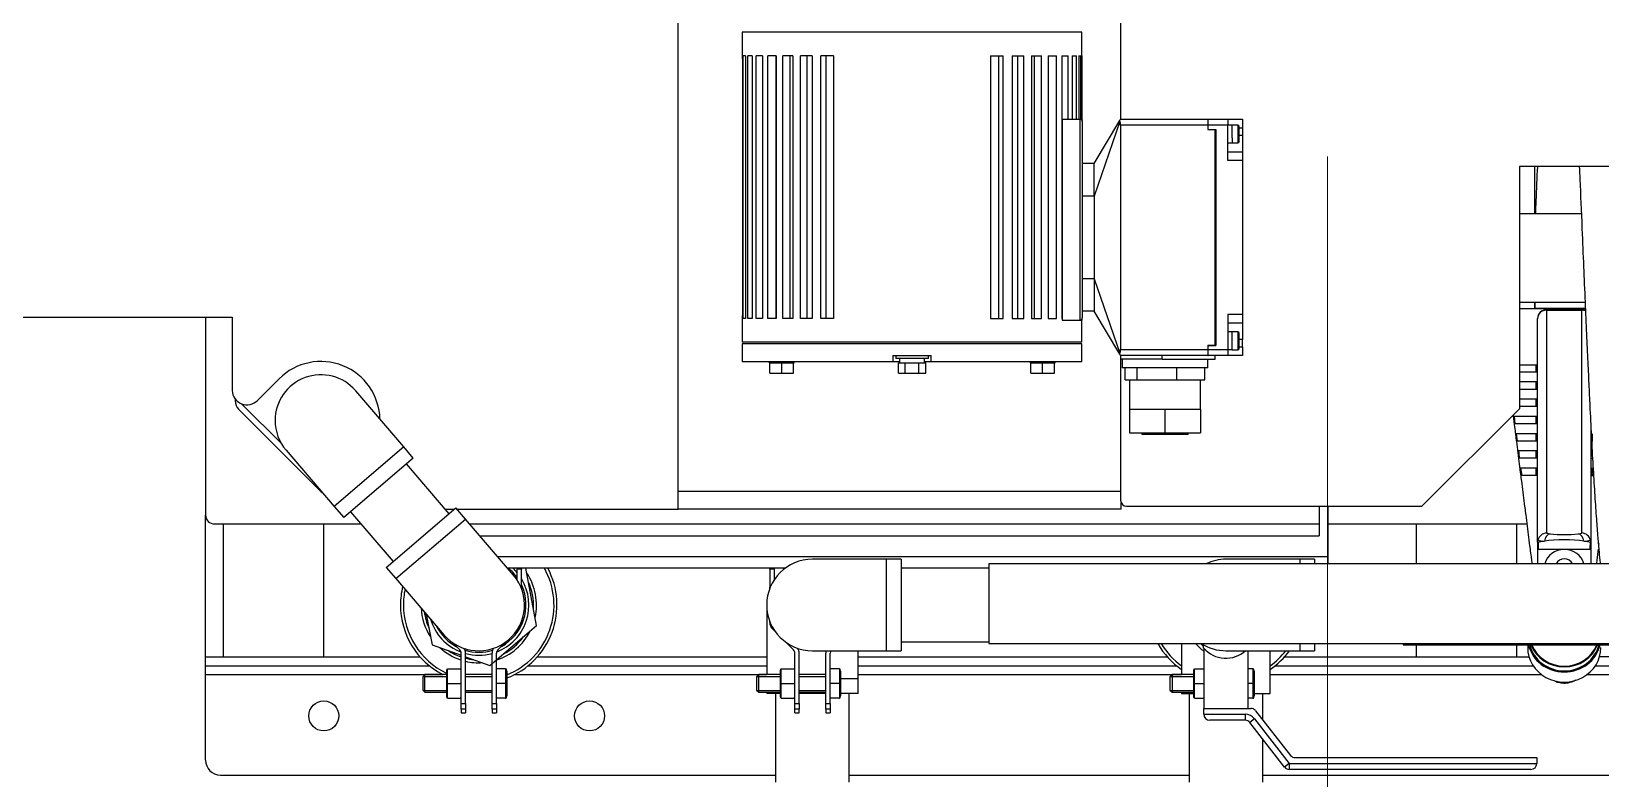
# Model space of a CAD drawing. Header units: millimetres. Extents: x 3795014 to 4300160, y 3869364 to 4016788.
# Drawn here: x 4225896.9 to 4226162.6, y 3922640.9 to 3922767.4 of the extents above; entities that cross this region are included whole.
import ezdxf

# ---------------------------------------------------------------- set-up
doc = ezdxf.new("R2010")
doc.units = ezdxf.units.MM
doc.linetypes.add('осевая2', pattern=[28.575, 19.05, -3.175, 3.175, -3.175])
doc.layers.add('линия перехода', color=7, linetype='Continuous')
doc.layers.add('оси', color=7, linetype='осевая2', lineweight=13)
doc.layers.add('основная', color=7, linetype='Continuous', lineweight=50)

msp = doc.modelspace()

# ---------------------------------------------------------------- linework, layer by layer
at = {"layer": 'линия перехода', "color": 0, "linetype": 'Continuous', "lineweight": -3}
for p, q in [((4226074.45, 3922718.53), (4226074.45, 3922752.53)), ((4226096.07, 3922751.53), (4226081.32, 3922751.53)), ((4226099.45, 3922751.53), (4226096.15, 3922751.53)), ((4226101.15, 3922751.52), (4226101.15, 3922748.52)), ((4226101.95, 3922751.03), (4226101.4, 3922751.03)), ((4226101.4, 3922749.83), (4226101.95, 3922749.83)), ((4226101.95, 3922745.53), (4226099.45, 3922745.53)), ((4226099.45, 3922719.53), (4226101.95, 3922719.53)), ((4226153.41, 3922720.29), (4226153.41, 3922720.27)), ((4226159.41, 3922720.27), (4226153.41, 3922720.27)), ((4226153.41, 3922720.27), (4226153.41, 3922720.2)), ((4226153.41, 3922720.2), (4226153.41, 3922682.49)), ((4226159.41, 3922720.29), (4226159.41, 3922720.27)), ((4226159.41, 3922720.2), (4226159.41, 3922720.27)), ((4226159.41, 3922682.49), (4226159.41, 3922720.2)), ((4226101.15, 3922716.52), (4226101.15, 3922713.52)), ((4226081.32, 3922713.53), (4226096.07, 3922713.53)), ((4226096.15, 3922713.53), (4226099.45, 3922713.53)), ((4226101.95, 3922715.23), (4226101.4, 3922715.23)), ((4226101.4, 3922714.03), (4226101.95, 3922714.03)), ((4225959.95, 3922697.07), (4225948.17, 3922686.99)), ((4226081.32, 3922689.53), (4226006.43, 3922689.53)), ((4225958.63, 3922674.77), (4225970.41, 3922684.84)), ((4225929.42, 3922661.53), (4225929.42, 3922684.03)), ((4225972.81, 3922682.03), (4226114.92, 3922682.03)), ((4226148.42, 3922677.28), (4226148.42, 3922684.03)), ((4226158.8, 3922682.36), (4226159.41, 3922682.49)), ((4226151.91, 3922679.77), (4226152.01, 3922679.77)), ((4226160.81, 3922679.77), (4226160.91, 3922679.77)), ((4225975.81, 3922678.53), (4226116.42, 3922678.53)), ((4225979.92, 3922676.38), (4225979.17, 3922676.38)), ((4226022.67, 3922676.38), (4226021.92, 3922676.38)), ((4226041.65, 3922678.06), (4226041.65, 3922662.56)), ((4226111.65, 3922678.06), (4226111.65, 3922677.28)), ((4225979.78, 3922673.33), (4225979.92, 3922673.33)), ((4226021.92, 3922673.33), (4226022.01, 3922673.33)), ((4226111.65, 3922663.78), (4226111.65, 3922662.56)), ((4226148.42, 3922661.53), (4226148.42, 3922663.56)), ((4226150.15, 3922663.78), (4226150.15, 3922663.56)), ((4225926.42, 3922658.53), (4225966.57, 3922658.53)), ((4225978.72, 3922658.53), (4226021.4, 3922658.53)), ((4226036.9, 3922657.81), (4226033.92, 3922657.81)), ((4226036.9, 3922658.53), (4226091.65, 3922658.53)), ((4226106.65, 3922658.53), (4226152.56, 3922658.53)), ((4226160.29, 3922658.53), (4226465.67, 3922658.53)), ((4225969.67, 3922653.66), (4225970.42, 3922653.66)), ((4225970.42, 3922652.68), (4225969.67, 3922652.68)), ((4225974.92, 3922653.66), (4225975.67, 3922653.66)), ((4225975.67, 3922652.68), (4225974.92, 3922652.68)), ((4226026.17, 3922653.66), (4226026.92, 3922653.66)), ((4226026.92, 3922652.68), (4226026.17, 3922652.68)), ((4226031.42, 3922653.66), (4226032.17, 3922653.66)), ((4226032.17, 3922652.68), (4226031.42, 3922652.68)), ((4226095.4, 3922651.81), (4226102.41, 3922651.81)), ((4226102.41, 3922651.81), (4226102.41, 3922650.81)), ((4226103.98, 3922651.04), (4226103.2, 3922650.42)), ((4226103.98, 3922651.04), (4226109.88, 3922643.47)), ((4226109.88, 3922643.47), (4226109.09, 3922642.85)), ((4226109.88, 3922643.47), (4226151.77, 3922643.47)), ((4226109.88, 3922643.47), (4226109.88, 3922642.47))]:
    msp.add_line(p, q, dxfattribs=at)
for centre, radius, start, end in [((4226154.48, 3922685.99), 3.66, 253.0439, 262.8033), ((4226156.41, 3922706.92), 24.68, 264.4388, 275.5612), ((4226153.35, 3922686.24), 5.13, 254.2367, 266.9086), ((4226159.5, 3922686.06), 4.95, 272.856, 285.9987), ((4226099.15, 3922666.3), 5, 221.3502, 311.4811), ((4226102.41, 3922649.81), 2, 37.9353, 90)]:
    msp.add_arc(centre, radius, start, end, dxfattribs=at)
for centre, major_axis, ratio, start_param, end_param in [((4226153.41, 3922718.79), (-1.5, 0), 0.991822, 4.712389, 6.283185), ((4226159.41, 3922718.79), (-1.5, 0), 0.991822, 4.29772, 4.712389), ((4226154.02, 3922680.89), (0.25, 1.48), 0.646819, 0.257106, 1.525253), ((4226158.8, 3922680.89), (-0.25, 1.48), 0.646819, 4.757933, 6.026079), ((4226099.15, 3922670.31), (0, 9), 0.833333, 2.381831, 2.617994)]:
    msp.add_ellipse(centre, major_axis=major_axis, ratio=ratio, start_param=start_param, end_param=end_param, dxfattribs=at)
at = {"layer": 'оси', "ltscale": 25}
msp.add_line((4226116.32, 3929175.59), (4226116.32, 3920275.59), dxfattribs=at)
at = {"layer": 'основная', "color": 0, "linetype": 'Continuous', "lineweight": -3}
for p, q in [((4226006.43, 3922686.53), (4226006.43, 3922906.53)), ((4226081.32, 3922906.03), (4226081.32, 3922752.53)), ((4226074.77, 3922767.28), (4226017.27, 3922767.28)), ((4226017.27, 3922767.28), (4226017.27, 3922763.28)), ((4226074.77, 3922763.28), (4226074.77, 3922767.28)), ((4226017.28, 3922763.28), (4226017.27, 3922763.28)), ((4226017.3, 3922762.78), (4226017.3, 3922719.28)), ((4226017.43, 3922718.78), (4226017.43, 3922763.28)), ((4226017.8, 3922763.28), (4226017.43, 3922763.28)), ((4226017.8, 3922763.28), (4226017.8, 3922718.78)), ((4226018.2, 3922718.78), (4226018.2, 3922763.28)), ((4226018.94, 3922763.28), (4226018.2, 3922763.28)), ((4226018.94, 3922763.28), (4226018.94, 3922718.78)), ((4226019.6, 3922718.78), (4226019.6, 3922763.28)), ((4226020.68, 3922763.28), (4226019.6, 3922763.28)), ((4226020.68, 3922763.28), (4226020.68, 3922718.78)), ((4226021.58, 3922718.78), (4226021.58, 3922763.28)), ((4226022.99, 3922763.28), (4226021.58, 3922763.28)), ((4226022.96, 3922763.28), (4226022.96, 3922718.78)), ((4226022.99, 3922763.28), (4226022.99, 3922718.78)), ((4226024.11, 3922718.78), (4226024.11, 3922763.28)), ((4226025.81, 3922763.28), (4226024.11, 3922763.28)), ((4226025.34, 3922763.28), (4226025.34, 3922718.78)), ((4226025.81, 3922763.28), (4226025.81, 3922718.78)), ((4226027.13, 3922718.78), (4226027.13, 3922763.28)), ((4226029.09, 3922763.28), (4226027.13, 3922763.28)), ((4226028.17, 3922763.28), (4226028.17, 3922718.78)), ((4226029.09, 3922763.28), (4226029.09, 3922718.78)), ((4226030.58, 3922718.78), (4226030.58, 3922763.28)), ((4226032.74, 3922763.28), (4226030.58, 3922763.28)), ((4226031.41, 3922763.28), (4226031.41, 3922718.78)), ((4226032.74, 3922763.28), (4226032.74, 3922718.78)), ((4226059.3, 3922763.28), (4226059.3, 3922718.78)), ((4226059.3, 3922763.28), (4226061.46, 3922763.28)), ((4226060.63, 3922763.28), (4226060.63, 3922718.78)), ((4226061.46, 3922718.78), (4226061.46, 3922763.28)), ((4226062.95, 3922763.28), (4226062.95, 3922718.78)), ((4226062.95, 3922763.28), (4226064.91, 3922763.28)), ((4226063.87, 3922763.28), (4226063.87, 3922718.78)), ((4226064.91, 3922718.78), (4226064.91, 3922763.28)), ((4226066.22, 3922763.28), (4226066.22, 3922718.78)), ((4226066.22, 3922763.28), (4226067.93, 3922763.28)), ((4226066.7, 3922763.28), (4226066.7, 3922718.78)), ((4226067.93, 3922718.78), (4226067.93, 3922763.28)), ((4226069.05, 3922763.28), (4226069.05, 3922718.78)), ((4226069.05, 3922763.28), (4226070.46, 3922763.28)), ((4226069.08, 3922763.28), (4226069.08, 3922718.78)), ((4226070.46, 3922718.78), (4226070.46, 3922763.28)), ((4226071.36, 3922763.28), (4226071.36, 3922718.78)), ((4226071.36, 3922763.28), (4226072.44, 3922763.28)), ((4226072.44, 3922752.53), (4226072.44, 3922763.28)), ((4226073.1, 3922763.28), (4226073.83, 3922763.28)), ((4226073.1, 3922763.28), (4226073.1, 3922752.53)), ((4226073.83, 3922752.53), (4226073.83, 3922763.28)), ((4226074.24, 3922763.28), (4226074.61, 3922763.28)), ((4226074.24, 3922763.28), (4226074.24, 3922752.53)), ((4226074.61, 3922752.53), (4226074.61, 3922763.28)), ((4226074.74, 3922762.78), (4226074.74, 3922752.53)), ((4226074.76, 3922763.28), (4226074.77, 3922763.28)), ((4226071.49, 3922752.53), (4226074.45, 3922752.53)), ((4226071.49, 3922718.78), (4226071.49, 3922752.53)), ((4226074.61, 3922752.53), (4226074.74, 3922752.53)), ((4226074.69, 3922752.48), (4226074.61, 3922752.53)), ((4226074.82, 3922752.16), (4226074.82, 3922718.91)), ((4226076.82, 3922745.03), (4226081.19, 3922752.31)), ((4226081.19, 3922752.15), (4226076.82, 3922739.53)), ((4226081.19, 3922752.31), (4226081.32, 3922752.53)), ((4226081.32, 3922752.53), (4226096.07, 3922752.53)), ((4226081.32, 3922751.53), (4226081.32, 3922713.53)), ((4226096.07, 3922752.53), (4226096.15, 3922752.53)), ((4226096.07, 3922752.53), (4226096.07, 3922751.53)), ((4226096.07, 3922751.53), (4226096.07, 3922750.78)), ((4226096.07, 3922750.78), (4226097.32, 3922750.78)), ((4226096.15, 3922751.53), (4226096.15, 3922752.53)), ((4226096.15, 3922752.53), (4226099.45, 3922752.53)), ((4226096.15, 3922750.81), (4226096.15, 3922751.53)), ((4226096.15, 3922750.81), (4226097.45, 3922750.81)), ((4226097.32, 3922750.78), (4226097.32, 3922750.81)), ((4226097.32, 3922714.28), (4226097.32, 3922750.78)), ((4226097.45, 3922750.81), (4226097.45, 3922714.26)), ((4226099.45, 3922752.53), (4226099.45, 3922751.53)), ((4226099.45, 3922752.53), (4226101.95, 3922752.53)), ((4226099.45, 3922745.53), (4226099.45, 3922751.53)), ((4226100.2, 3922751.53), (4226099.45, 3922751.53)), ((4226100.2, 3922749.4), (4226100.2, 3922751.53)), ((4226101.15, 3922751.52), (4226100.2, 3922751.52)), ((4226101.4, 3922748.77), (4226101.4, 3922751.27)), ((4226101.95, 3922752.53), (4226101.95, 3922751.03)), ((4226101.95, 3922751.03), (4226101.95, 3922749.83)), ((4226099.45, 3922748.53), (4226100.2, 3922748.53)), ((4226100.2, 3922749.4), (4226100.2, 3922748.52)), ((4226100.2, 3922748.52), (4226101.15, 3922748.52)), ((4226101.95, 3922749.83), (4226101.95, 3922747.03)), ((4226099.45, 3922747.03), (4226101.95, 3922747.03)), ((4226101.95, 3922747.03), (4226101.95, 3922745.53)), ((4226101.95, 3922745.53), (4226101.95, 3922719.53)), ((4226076.82, 3922745.03), (4226074.82, 3922745.03)), ((4226076.82, 3922739.53), (4226076.82, 3922745.03)), ((4226148.83, 3922744.53), (4226148.83, 3922703.53)), ((4226197.83, 3922744.53), (4226148.83, 3922744.53)), ((4226151.42, 3922736.53), (4226151.42, 3922744.53)), ((4226076.82, 3922739.53), (4226074.82, 3922739.53)), ((4226076.82, 3922739.53), (4226076.82, 3922725.53)), ((4226159.31, 3922736.53), (4226148.83, 3922736.53)), ((4226076.82, 3922725.53), (4226074.82, 3922725.53)), ((4226076.82, 3922725.53), (4226076.82, 3922720.03)), ((4226076.82, 3922725.53), (4226081.19, 3922712.91)), ((4226159.95, 3922721.53), (4226148.83, 3922721.53)), ((4226151.42, 3922721.53), (4226151.42, 3922720.53)), ((4226151.42, 3922720.48), (4226151.42, 3922721.53)), ((4225776.92, 3922719.03), (4225930.92, 3922719.03)), ((4225926.42, 3922719.03), (4225926.42, 3922685.53)), ((4225930.92, 3922719.03), (4225930.92, 3922706.62)), ((4226017.28, 3922718.78), (4226017.27, 3922718.78)), ((4226017.27, 3922718.78), (4226017.27, 3922714.78)), ((4226017.8, 3922718.78), (4226017.43, 3922718.78)), ((4226018.94, 3922718.78), (4226018.2, 3922718.78)), ((4226020.68, 3922718.78), (4226019.6, 3922718.78)), ((4226022.99, 3922718.78), (4226021.58, 3922718.78)), ((4226025.81, 3922718.78), (4226024.11, 3922718.78)), ((4226029.09, 3922718.78), (4226027.13, 3922718.78)), ((4226032.74, 3922718.78), (4226030.58, 3922718.78)), ((4226059.3, 3922718.78), (4226061.46, 3922718.78)), ((4226062.95, 3922718.78), (4226064.91, 3922718.78)), ((4226066.22, 3922718.78), (4226067.93, 3922718.78)), ((4226069.05, 3922718.78), (4226070.46, 3922718.78)), ((4226071.36, 3922718.78), (4226071.4, 3922718.78)), ((4226071.4, 3922718.78), (4226071.4, 3922718.53)), ((4226071.4, 3922718.78), (4226071.49, 3922718.78)), ((4226076.82, 3922720.03), (4226074.82, 3922720.03)), ((4226081.19, 3922712.75), (4226076.82, 3922720.03)), ((4226099.45, 3922719.53), (4226099.45, 3922713.53)), ((4226101.95, 3922719.53), (4226101.95, 3922718.03)), ((4226148.83, 3922720.48), (4226160.01, 3922720.48)), ((4226151.42, 3922720.53), (4226160.02, 3922720.53)), ((4226151.55, 3922720.53), (4226151.55, 3922720.48)), ((4226151.91, 3922718.78), (4226151.91, 3922718.79)), ((4226151.91, 3922680.92), (4226151.91, 3922718.78)), ((4226159.41, 3922720.29), (4226153.41, 3922720.29)), ((4226153.41, 3922720.2), (4226159.41, 3922720.2)), ((4226153.95, 3922720.53), (4226153.95, 3922720.48)), ((4226158.9, 3922720.48), (4226158.9, 3922720.53)), ((4226071.4, 3922718.53), (4226074.45, 3922718.53)), ((4226074.45, 3922718.53), (4226074.77, 3922718.53)), ((4226074.77, 3922714.78), (4226074.77, 3922718.53)), ((4226101.95, 3922718.03), (4226099.45, 3922718.03)), ((4226100.2, 3922716.53), (4226099.45, 3922716.53)), ((4226100.2, 3922716.42), (4226100.2, 3922716.53)), ((4226101.15, 3922716.52), (4226100.2, 3922716.52)), ((4226100.2, 3922713.52), (4226100.2, 3922716.42)), ((4226101.4, 3922713.77), (4226101.4, 3922716.27)), ((4226101.95, 3922718.03), (4226101.95, 3922715.23)), ((4226074.77, 3922714.78), (4226017.27, 3922714.78)), ((4226074.77, 3922714.53), (4226017.27, 3922714.53)), ((4226017.27, 3922714.53), (4226017.27, 3922711.53)), ((4226074.77, 3922711.53), (4226074.77, 3922714.53)), ((4226096.07, 3922714.28), (4226097.32, 3922714.28)), ((4226096.07, 3922714.28), (4226096.07, 3922713.53)), ((4226096.07, 3922713.53), (4226096.07, 3922712.53)), ((4226096.15, 3922714.26), (4226097.45, 3922714.26)), ((4226096.15, 3922713.53), (4226096.15, 3922714.26)), ((4226096.15, 3922712.53), (4226096.15, 3922713.53)), ((4226097.32, 3922714.26), (4226097.32, 3922714.28)), ((4226099.45, 3922713.53), (4226099.45, 3922712.53)), ((4226099.45, 3922713.53), (4226100.2, 3922713.53)), ((4226100.2, 3922713.52), (4226101.15, 3922713.52)), ((4226101.95, 3922714.03), (4226101.95, 3922715.23)), ((4226101.95, 3922714.03), (4226101.95, 3922712.53)), ((4226017.27, 3922711.53), (4226042.77, 3922711.53)), ((4226021.81, 3922711.53), (4226021.81, 3922711.28)), ((4226021.95, 3922711.28), (4226021.81, 3922711.28)), ((4226021.95, 3922711.28), (4226022.25, 3922711.28)), ((4226021.95, 3922709.53), (4226021.95, 3922711.28)), ((4226022.25, 3922711.28), (4226023.66, 3922711.28)), ((4226023.66, 3922711.28), (4226023.95, 3922711.28)), ((4226023.95, 3922711.28), (4226024.23, 3922711.28)), ((4226023.95, 3922709.53), (4226023.95, 3922711.28)), ((4226024.23, 3922711.28), (4226025.61, 3922711.28)), ((4226025.61, 3922711.28), (4226025.95, 3922711.28)), ((4226025.95, 3922711.28), (4226026.06, 3922711.28)), ((4226025.95, 3922709.53), (4226025.95, 3922711.28)), ((4226026.06, 3922711.28), (4226026.06, 3922711.53)), ((4226042.77, 3922712.53), (4226049.27, 3922712.53)), ((4226042.77, 3922712.53), (4226042.77, 3922711.53)), ((4226042.77, 3922711.53), (4226043.89, 3922711.53)), ((4226043.27, 3922712.53), (4226043.27, 3922712.03)), ((4226048.77, 3922712.03), (4226043.27, 3922712.03)), ((4226043.7, 3922711.28), (4226043.93, 3922711.28)), ((4226043.7, 3922709.53), (4226043.7, 3922711.28)), ((4226043.89, 3922712.03), (4226043.89, 3922711.28)), ((4226043.93, 3922711.28), (4226044.62, 3922711.28)), ((4226044.62, 3922711.28), (4226044.86, 3922711.28)), ((4226044.86, 3922711.28), (4226045.34, 3922711.28)), ((4226044.86, 3922709.53), (4226044.86, 3922711.28)), ((4226045.34, 3922711.28), (4226046.7, 3922711.28)), ((4226046.7, 3922711.28), (4226047.17, 3922711.28)), ((4226047.17, 3922711.28), (4226047.4, 3922711.28)), ((4226047.17, 3922709.53), (4226047.17, 3922711.28)), ((4226047.4, 3922711.28), (4226048.11, 3922711.28)), ((4226048.11, 3922711.28), (4226048.32, 3922711.28)), ((4226048.14, 3922711.28), (4226048.14, 3922712.03)), ((4226048.14, 3922711.53), (4226049.27, 3922711.53)), ((4226048.32, 3922709.53), (4226048.32, 3922711.28)), ((4226048.77, 3922712.03), (4226048.77, 3922712.53)), ((4226049.27, 3922711.53), (4226049.27, 3922712.53)), ((4226049.27, 3922711.53), (4226074.77, 3922711.53)), ((4226065.98, 3922711.53), (4226065.98, 3922711.28)), ((4226066.1, 3922711.28), (4226065.98, 3922711.28)), ((4226066.1, 3922711.28), (4226066.42, 3922711.28)), ((4226066.1, 3922709.53), (4226066.1, 3922711.28)), ((4226066.42, 3922711.28), (4226067.82, 3922711.28)), ((4226067.82, 3922711.28), (4226068.1, 3922711.28)), ((4226068.1, 3922711.28), (4226068.39, 3922711.28)), ((4226068.1, 3922709.53), (4226068.1, 3922711.28)), ((4226068.39, 3922711.28), (4226069.78, 3922711.28)), ((4226069.78, 3922711.28), (4226070.1, 3922711.28)), ((4226070.1, 3922711.28), (4226070.23, 3922711.28)), ((4226070.1, 3922709.53), (4226070.1, 3922711.28)), ((4226070.23, 3922711.28), (4226070.23, 3922711.53)), ((4226081.32, 3922712.53), (4226081.19, 3922712.75)), ((4226081.32, 3922712.54), (4226081.32, 3922688.03)), ((4226096.07, 3922712.53), (4226081.32, 3922712.53)), ((4226081.32, 3922712.53), (4226081.32, 3922711.93)), ((4226088.36, 3922711.93), (4226081.32, 3922711.93)), ((4226081.59, 3922711.93), (4226081.59, 3922710.43)), ((4226088.36, 3922711.93), (4226088.36, 3922712.53)), ((4226088.36, 3922711.93), (4226097.32, 3922711.93)), ((4226096.07, 3922712.53), (4226096.15, 3922712.53)), ((4226096.09, 3922710.43), (4226096.09, 3922711.93)), ((4226099.45, 3922712.53), (4226096.15, 3922712.53)), ((4226097.32, 3922711.93), (4226097.32, 3922712.53)), ((4226101.95, 3922712.53), (4226099.45, 3922712.53)), ((4226148.83, 3922710.98), (4226151.84, 3922710.98)), ((4226151.67, 3922709.73), (4226151.67, 3922710.98)), ((4225935.2, 3922704.94), (4225938.86, 3922708.6)), ((4226021.95, 3922709.53), (4226023.95, 3922709.53)), ((4226023.95, 3922709.53), (4226025.95, 3922709.53)), ((4226043.7, 3922709.53), (4226044.86, 3922709.53)), ((4226044.86, 3922709.53), (4226047.17, 3922709.53)), ((4226047.17, 3922709.53), (4226048.32, 3922709.53)), ((4226066.1, 3922709.53), (4226068.1, 3922709.53)), ((4226068.1, 3922709.53), (4226070.1, 3922709.53)), ((4226096.09, 3922710.43), (4226081.59, 3922710.43)), ((4226082.09, 3922708.43), (4226082.09, 3922710.43)), ((4226082.09, 3922708.43), (4226083.1, 3922708.43)), ((4226082.84, 3922708.43), (4226082.84, 3922703.43)), ((4226083.1, 3922708.43), (4226084.1, 3922708.43)), ((4226084.1, 3922708.43), (4226084.1, 3922710.43)), ((4226084.1, 3922708.43), (4226087.47, 3922708.43)), ((4226087.47, 3922708.43), (4226090.85, 3922708.43)), ((4226090.85, 3922708.43), (4226090.85, 3922710.43)), ((4226090.85, 3922708.43), (4226093.22, 3922708.43)), ((4226093.22, 3922708.43), (4226095.59, 3922708.43)), ((4226094.84, 3922703.43), (4226094.84, 3922708.43)), ((4226095.59, 3922708.43), (4226095.59, 3922710.43)), ((4226151.87, 3922709.73), (4226148.83, 3922709.73)), ((4225959.95, 3922697.07), (4225951.82, 3922706.57)), ((4226151.88, 3922708.06), (4226148.83, 3922708.06)), ((4226151.88, 3922706.81), (4226148.83, 3922706.81)), ((4226151.67, 3922706.81), (4226151.67, 3922708.06)), ((4225931.42, 3922705.2), (4225931.42, 3922704.86)), ((4225932.01, 3922703.45), (4225945.83, 3922689.62)), ((4225932.71, 3922704.15), (4225939.24, 3922697.63)), ((4226082.83, 3922703.43), (4226088.83, 3922703.43)), ((4226082.83, 3922703.43), (4226082.83, 3922699.43)), ((4226088.83, 3922703.43), (4226091.66, 3922703.43)), ((4226088.83, 3922703.43), (4226088.83, 3922699.43)), ((4226091.66, 3922703.43), (4226092.02, 3922703.43)), ((4226092.02, 3922703.43), (4226094.83, 3922703.43)), ((4226094.83, 3922703.43), (4226094.84, 3922703.43)), ((4226094.83, 3922703.43), (4226094.83, 3922699.43)), ((4226132.33, 3922687.03), (4226148.83, 3922703.53)), ((4226151.88, 3922705.15), (4226148.83, 3922705.15)), ((4226151.89, 3922703.9), (4226148.83, 3922703.9)), ((4226151.67, 3922703.9), (4226151.67, 3922705.15)), ((4226147.76, 3922702.46), (4226147.77, 3922702.37)), ((4226147.77, 3922702.37), (4226147.84, 3922701.77)), ((4226147.84, 3922701.77), (4226147.89, 3922701.41)), ((4226147.89, 3922701.41), (4226147.96, 3922700.81)), ((4226151.89, 3922702.23), (4226147.92, 3922702.23)), ((4226147.92, 3922702.23), (4226148.08, 3922700.98)), ((4226147.96, 3922700.81), (4226148.01, 3922700.46)), ((4226148.01, 3922700.46), (4226148.09, 3922699.86)), ((4226151.9, 3922700.98), (4226148.08, 3922700.98)), ((4226151.67, 3922700.98), (4226151.67, 3922702.23)), ((4226160.91, 3922700.79), (4226160.91, 3922680.92)), ((4226082.83, 3922699.43), (4226088.83, 3922699.43)), ((4226084.93, 3922699.43), (4226084.93, 3922699.18)), ((4226092.73, 3922699.18), (4226084.93, 3922699.18)), ((4226088.83, 3922699.43), (4226094.83, 3922699.43)), ((4226092.73, 3922699.18), (4226092.73, 3922699.43)), ((4226148.09, 3922699.86), (4226148.13, 3922699.5)), ((4226148.13, 3922699.5), (4226148.21, 3922698.9)), ((4226148.21, 3922698.9), (4226148.25, 3922698.54)), ((4226148.25, 3922698.54), (4226148.33, 3922697.94)), ((4226151.91, 3922699.31), (4226148.29, 3922699.31)), ((4226148.29, 3922699.31), (4226148.45, 3922698.06)), ((4226148.33, 3922697.94), (4226148.37, 3922697.59)), ((4226148.37, 3922697.59), (4226148.45, 3922696.99)), ((4226151.91, 3922698.06), (4226148.45, 3922698.06)), ((4226151.67, 3922698.06), (4226151.67, 3922699.31)), ((4226160.92, 3922698.06), (4226161.18, 3922698.06)), ((4226161.18, 3922698.06), (4226161.18, 3922699.31)), ((4225940.05, 3922696.49), (4225948.17, 3922686.99)), ((4225961.57, 3922695.17), (4225949.8, 3922685.1)), ((4225961.57, 3922695.17), (4225959.95, 3922697.07)), ((4226148.45, 3922696.99), (4226148.49, 3922696.63)), ((4226148.49, 3922696.63), (4226148.57, 3922696.03)), ((4226148.57, 3922696.03), (4226148.62, 3922695.67)), ((4226148.62, 3922695.67), (4226148.69, 3922695.07)), ((4226151.9, 3922696.4), (4226148.67, 3922696.4)), ((4226148.69, 3922695.07), (4226148.74, 3922694.72)), ((4226151.89, 3922695.15), (4226148.83, 3922695.15)), ((4226151.67, 3922695.15), (4226151.67, 3922696.4)), ((4226160.92, 3922696.4), (4226161.18, 3922696.4)), ((4226160.93, 3922695.15), (4226161.18, 3922695.15)), ((4225967.63, 3922685.75), (4225960.42, 3922694.18)), ((4226148.74, 3922694.72), (4226148.81, 3922694.12)), ((4226148.81, 3922694.12), (4226148.86, 3922693.76)), ((4226148.86, 3922693.76), (4226148.93, 3922693.16)), ((4226148.93, 3922693.16), (4226148.98, 3922692.8)), ((4226148.98, 3922692.8), (4226149.05, 3922692.2)), ((4226151.87, 3922693.48), (4226149.04, 3922693.48)), ((4226149.05, 3922692.2), (4226149.1, 3922691.85)), ((4226151.86, 3922692.23), (4226149.21, 3922692.23)), ((4226151.67, 3922692.23), (4226151.67, 3922693.48)), ((4226160.95, 3922693.48), (4226161.39, 3922693.48)), ((4226160.96, 3922692.23), (4226161.48, 3922692.23)), ((4226161.18, 3922692.23), (4226161.18, 3922693.48)), ((4226149.1, 3922691.85), (4226149.18, 3922691.25)), ((4226149.18, 3922691.25), (4226149.22, 3922690.89)), ((4226149.22, 3922690.89), (4226149.3, 3922690.29)), ((4226149.3, 3922690.29), (4226149.34, 3922689.93)), ((4226149.34, 3922689.93), (4226149.42, 3922689.33)), ((4225948.17, 3922686.99), (4225949.8, 3922685.1)), ((4226081.42, 3922686.53), (4226081.42, 3922687.6)), ((4226082.32, 3922687.03), (4226132.33, 3922687.03)), ((4226114.92, 3922687.03), (4226114.92, 3922682.03)), ((4226116.42, 3922687.03), (4226116.42, 3922678.53)), ((4226149.42, 3922689.33), (4226149.46, 3922688.98)), ((4226149.46, 3922688.98), (4226149.54, 3922688.38)), ((4226149.54, 3922688.38), (4226149.58, 3922688.02)), ((4226149.58, 3922688.02), (4226149.66, 3922687.42)), ((4226149.66, 3922687.42), (4226149.71, 3922687.06)), ((4226149.71, 3922687.06), (4226149.78, 3922686.46)), ((4225926.42, 3922661.53), (4225926.42, 3922685.53)), ((4225950.95, 3922686.09), (4225958.16, 3922677.66)), ((4225957.01, 3922676.67), (4225968.78, 3922686.74)), ((4225966.96, 3922686.53), (4225968.54, 3922686.53)), ((4225970.41, 3922684.84), (4225968.78, 3922686.74)), ((4225968.96, 3922686.53), (4226006.43, 3922686.53)), ((4225978.53, 3922675.34), (4225970.41, 3922684.84)), ((4226081.42, 3922686.53), (4226006.43, 3922686.53)), ((4226149.78, 3922686.46), (4226149.83, 3922686.11)), ((4226149.83, 3922686.11), (4226149.9, 3922685.51)), ((4226149.9, 3922685.51), (4226149.95, 3922685.15)), ((4226149.95, 3922685.15), (4226150.02, 3922684.55)), ((4226150.02, 3922684.55), (4226150.07, 3922684.19)), ((4225927.92, 3922684.03), (4225952.71, 3922684.03)), ((4225946.42, 3922661.53), (4225946.42, 3922684.03)), ((4225971.1, 3922684.03), (4226114.92, 3922684.03)), ((4226116.42, 3922684.03), (4226149.92, 3922684.03)), ((4226131.42, 3922677.28), (4226131.42, 3922684.03)), ((4226150.07, 3922684.19), (4226150.15, 3922683.59)), ((4226150.15, 3922683.59), (4226150.19, 3922683.24)), ((4226150.19, 3922683.24), (4226150.27, 3922682.64)), ((4226150.27, 3922682.64), (4226150.31, 3922682.28)), ((4226150.31, 3922682.28), (4226150.39, 3922681.68)), ((4226150.39, 3922681.68), (4226150.43, 3922681.32)), ((4226150.43, 3922681.32), (4226150.51, 3922680.72)), ((4226150.51, 3922680.72), (4226150.55, 3922680.37)), ((4226150.55, 3922680.37), (4226150.63, 3922679.77)), ((4226150.63, 3922679.77), (4226150.68, 3922679.41)), ((4226150.68, 3922679.41), (4226150.75, 3922678.81)), ((4226151.91, 3922680.92), (4226151.91, 3922680.86)), ((4226151.91, 3922680.86), (4226152.01, 3922680.86)), ((4226151.91, 3922680.86), (4226151.91, 3922680.37)), ((4226151.91, 3922680.37), (4226152.01, 3922680.37)), ((4226151.91, 3922680.37), (4226151.91, 3922679.77)), ((4226151.91, 3922679.77), (4226151.91, 3922677.28)), ((4226152.01, 3922680.86), (4226152.01, 3922680.37)), ((4226152.01, 3922680.37), (4226152.01, 3922679.77)), ((4226152.01, 3922679.77), (4226160.81, 3922679.77)), ((4226160.81, 3922680.86), (4226160.91, 3922680.86)), ((4226160.81, 3922680.86), (4226160.81, 3922680.37)), ((4226160.81, 3922680.37), (4226160.91, 3922680.37)), ((4226160.81, 3922679.77), (4226160.81, 3922680.37)), ((4226160.91, 3922680.92), (4226160.91, 3922680.86)), ((4226160.91, 3922680.86), (4226160.91, 3922680.37)), ((4226160.91, 3922680.37), (4226160.91, 3922679.77)), ((4226160.91, 3922679.77), (4226160.91, 3922677.28)), ((4226162.1, 3922678.81), (4226162.18, 3922679.41)), ((4226162.18, 3922679.41), (4226162.22, 3922679.77)), ((4226162.3, 3922680.37), (4226162.34, 3922680.72)), ((4225957.01, 3922676.67), (4225958.63, 3922674.77)), ((4226024.53, 3922676.53), (4225977.52, 3922676.53)), ((4225979.17, 3922676.38), (4225979.17, 3922676.53)), ((4225979.17, 3922674.49), (4225979.17, 3922676.38)), ((4225979.92, 3922676.53), (4225979.92, 3922676.38)), ((4225979.92, 3922673.33), (4225979.92, 3922676.38)), ((4225982.44, 3922666.85), (4225980.64, 3922676.53)), ((4226021.92, 3922676.38), (4226021.92, 3922676.53)), ((4226021.92, 3922676.38), (4226021.92, 3922673.33)), ((4226022.67, 3922676.53), (4226022.67, 3922676.38)), ((4226022.67, 3922676.38), (4226022.67, 3922674.57)), ((4226041.65, 3922678.06), (4226029.15, 3922678.06)), ((4226044.15, 3922678.06), (4226041.65, 3922678.06)), ((4226044.15, 3922678.06), (4226044.15, 3922662.56)), ((4226059.02, 3922676.53), (4226044.15, 3922676.53)), ((4226059.02, 3922676.53), (4226044.15, 3922676.53)), ((4226283.89, 3922677.28), (4226059.02, 3922677.28)), ((4226111.65, 3922678.06), (4226099.15, 3922678.06)), ((4226114.15, 3922678.06), (4226111.65, 3922678.06)), ((4226114.15, 3922678.06), (4226114.15, 3922677.28)), ((4226116.42, 3922678.53), (4226116.42, 3922677.28)), ((4226150.75, 3922678.81), (4226150.8, 3922678.45)), ((4226150.8, 3922678.45), (4226150.87, 3922677.85)), ((4226150.87, 3922677.85), (4226150.92, 3922677.49)), ((4226150.92, 3922677.49), (4226150.94, 3922677.28)), ((4226161.91, 3922677.28), (4226161.93, 3922677.49)), ((4226161.93, 3922677.49), (4226161.98, 3922677.85)), ((4226161.98, 3922677.85), (4226162.06, 3922678.45)), ((4226162.06, 3922678.45), (4226162.1, 3922678.81)), ((4225958.63, 3922674.77), (4225966.76, 3922665.27)), ((4225979.92, 3922673.33), (4225979.92, 3922672.98)), ((4226021.92, 3922673.11), (4226021.92, 3922673.33)), ((4225963.78, 3922668.75), (4225964.75, 3922663.55)), ((4226021.4, 3922670.31), (4226021.4, 3922658.53)), ((4225966.07, 3922666.07), (4225965.86, 3922666.28)), ((4225974.55, 3922660.09), (4225982.44, 3922666.85)), ((4225978.81, 3922665.61), (4225979.48, 3922666.28)), ((4225979.92, 3922667.34), (4225979.92, 3922667.63)), ((4226021.92, 3922667.34), (4226021.92, 3922667.5)), ((4226022.84, 3922665.8), (4226022.36, 3922666.28)), ((4225964.75, 3922663.55), (4225969.67, 3922661.81)), ((4225969.45, 3922662.69), (4225968.14, 3922664)), ((4225975.89, 3922662.69), (4225977.34, 3922664.14)), ((4226025.95, 3922662.69), (4226024.64, 3922664)), ((4226044.15, 3922664.08), (4226059.02, 3922664.08)), ((4226059.02, 3922663.78), (4226284.12, 3922663.78)), ((4226091.65, 3922663.78), (4226091.65, 3922658.53)), ((4226095.35, 3922663.29), (4226094.86, 3922663.78)), ((4226095.4, 3922663), (4226095.4, 3922652.81)), ((4226114.15, 3922663.78), (4226114.15, 3922662.56)), ((4226129.15, 3922663.78), (4226129.15, 3922663.56)), ((4226129.15, 3922663.56), (4226150.15, 3922663.56)), ((4226131.42, 3922661.53), (4226131.42, 3922663.56)), ((4226150.15, 3922663.56), (4226164.15, 3922663.56)), ((4226150.23, 3922663.56), (4226150.23, 3922663.09)), ((4225926.42, 3922660.03), (4225926.42, 3922661.53)), ((4225926.42, 3922661.53), (4225929.42, 3922661.53)), ((4225929.42, 3922661.53), (4225946.42, 3922661.53)), ((4225946.42, 3922661.53), (4225962.72, 3922661.53)), ((4225969.67, 3922653.66), (4225969.67, 3922662.16)), ((4225970.42, 3922653.66), (4225970.42, 3922662.16)), ((4225970.42, 3922661.55), (4225974.55, 3922660.09)), ((4225974.92, 3922653.66), (4225974.92, 3922662.16)), ((4225975.67, 3922653.66), (4225975.67, 3922662.16)), ((4225982.57, 3922661.53), (4226021.4, 3922661.53)), ((4226026.17, 3922653.66), (4226026.17, 3922662.16)), ((4226026.92, 3922653.66), (4226026.92, 3922662.16)), ((4226029.15, 3922662.56), (4226041.65, 3922662.56)), ((4226031.42, 3922653.66), (4226031.42, 3922662.16)), ((4226032.17, 3922653.66), (4226032.17, 3922662.16)), ((4226036.9, 3922657.81), (4226036.9, 3922662.56)), ((4226036.9, 3922661.53), (4226089.22, 3922661.53)), ((4226041.65, 3922662.56), (4226044.15, 3922662.56)), ((4226099.15, 3922662.56), (4226111.65, 3922662.56)), ((4226102.9, 3922652.81), (4226102.9, 3922662.56)), ((4226106.65, 3922655.31), (4226106.65, 3922662.56)), ((4226109.07, 3922661.53), (4226131.42, 3922661.53)), ((4226111.65, 3922662.56), (4226114.15, 3922662.56)), ((4226131.42, 3922661.53), (4226148.42, 3922661.53)), ((4226148.42, 3922661.53), (4226150.45, 3922661.53)), ((4226714.3, 3922661.53), (4226162.4, 3922661.53)), ((4225926.42, 3922660.03), (4225964.28, 3922660.03)), ((4225926.42, 3922658.53), (4225926.42, 3922660.03)), ((4225926.42, 3922644.03), (4225926.42, 3922658.53)), ((4225963.55, 3922658.53), (4225963.17, 3922658.16)), ((4225963.17, 3922658.16), (4225963.17, 3922655.91)), ((4225963.24, 3922658.22), (4225967.17, 3922658.22)), ((4225963.55, 3922655.53), (4225963.55, 3922658.53)), ((4225967.17, 3922658.53), (4225963.55, 3922658.53)), ((4225967.25, 3922659.53), (4225967.17, 3922659.23)), ((4225967.17, 3922659.23), (4225967.17, 3922654.83)), ((4225967.35, 3922659.53), (4225969.49, 3922659.53)), ((4225967.35, 3922657.03), (4225967.35, 3922659.53)), ((4225969.67, 3922659.23), (4225969.59, 3922659.53)), ((4225974.92, 3922658.53), (4225970.42, 3922658.53)), ((4225970.42, 3922658.22), (4225974.92, 3922658.22)), ((4225977.21, 3922659.53), (4225975.67, 3922659.53)), ((4225977.21, 3922659.53), (4225977.21, 3922657.03)), ((4225977.21, 3922659.53), (4225977.31, 3922659.53)), ((4225977.42, 3922659.13), (4225977.31, 3922659.53)), ((4225977.42, 3922659.13), (4225977.42, 3922654.93)), ((4225981.01, 3922660.03), (4226021.4, 3922660.03)), ((4226020.05, 3922658.53), (4226019.67, 3922658.16)), ((4226019.67, 3922658.16), (4226019.67, 3922655.91)), ((4226019.74, 3922658.22), (4226023.67, 3922658.22)), ((4226020.05, 3922655.53), (4226020.05, 3922658.53)), ((4226023.67, 3922658.53), (4226020.05, 3922658.53)), ((4226023.75, 3922659.53), (4226023.67, 3922659.23)), ((4226023.67, 3922659.23), (4226023.67, 3922654.83)), ((4226023.85, 3922659.53), (4226025.99, 3922659.53)), ((4226023.85, 3922657.03), (4226023.85, 3922659.53)), ((4226026.17, 3922659.23), (4226026.09, 3922659.53)), ((4226031.42, 3922658.53), (4226026.92, 3922658.53)), ((4226026.92, 3922658.22), (4226031.42, 3922658.22)), ((4226033.71, 3922659.53), (4226032.17, 3922659.53)), ((4226033.71, 3922659.53), (4226033.71, 3922657.03)), ((4226033.71, 3922659.53), (4226033.81, 3922659.53)), ((4226033.92, 3922659.13), (4226033.81, 3922659.53)), ((4226033.92, 3922659.13), (4226033.92, 3922654.93)), ((4226036.9, 3922660.03), (4226090.78, 3922660.03)), ((4226036.9, 3922655.31), (4226036.9, 3922657.81)), ((4226090.05, 3922658.53), (4226089.67, 3922658.16)), ((4226089.67, 3922658.16), (4226089.67, 3922655.91)), ((4226089.74, 3922658.22), (4226093.67, 3922658.22)), ((4226090.05, 3922658.53), (4226090.05, 3922655.53)), ((4226093.67, 3922658.53), (4226090.05, 3922658.53)), ((4226093.75, 3922659.53), (4226093.67, 3922659.23)), ((4226093.67, 3922659.23), (4226093.67, 3922654.83)), ((4226093.85, 3922659.53), (4226095.4, 3922659.53)), ((4226093.85, 3922657.03), (4226093.85, 3922659.53)), ((4226103.71, 3922659.53), (4226102.9, 3922659.53)), ((4226103.71, 3922659.53), (4226103.71, 3922657.03)), ((4226103.71, 3922659.53), (4226103.81, 3922659.53)), ((4226103.92, 3922659.13), (4226103.81, 3922659.53)), ((4226103.92, 3922659.13), (4226103.92, 3922654.93)), ((4226107.51, 3922660.03), (4226151.15, 3922660.03)), ((4226161.71, 3922660.03), (4226465.67, 3922660.03)), ((4225963.17, 3922655.91), (4225963.55, 3922655.53)), ((4225963.24, 3922655.84), (4225967.17, 3922655.84)), ((4225963.55, 3922655.53), (4225967.17, 3922655.53)), ((4225967.35, 3922657.03), (4225969.49, 3922657.03)), ((4225967.35, 3922654.53), (4225967.35, 3922657.03)), ((4225970.42, 3922655.84), (4225974.92, 3922655.84)), ((4225970.42, 3922655.53), (4225974.92, 3922655.53)), ((4225977.21, 3922657.03), (4225975.67, 3922657.03)), ((4225977.21, 3922657.03), (4225977.21, 3922654.53)), ((4226019.67, 3922655.91), (4226020.05, 3922655.53)), ((4226019.74, 3922655.84), (4226023.67, 3922655.84)), ((4226020.05, 3922655.53), (4226023.67, 3922655.53)), ((4226021.4, 3922655.53), (4226021.4, 3922655.31)), ((4226023.67, 3922655.31), (4226021.4, 3922655.31)), ((4226022.92, 3922655.31), (4226022.92, 3922640.31)), ((4226023.85, 3922657.03), (4226025.99, 3922657.03)), ((4226023.85, 3922654.53), (4226023.85, 3922657.03)), ((4226026.92, 3922655.84), (4226031.42, 3922655.84)), ((4226026.92, 3922655.53), (4226031.42, 3922655.53)), ((4226031.42, 3922655.31), (4226026.92, 3922655.31)), ((4226033.71, 3922657.03), (4226032.17, 3922657.03)), ((4226033.71, 3922657.03), (4226033.71, 3922654.53)), ((4226036.9, 3922655.31), (4226033.92, 3922655.31)), ((4226035.37, 3922640.31), (4226035.37, 3922655.31)), ((4226089.67, 3922655.91), (4226090.05, 3922655.53)), ((4226089.74, 3922655.84), (4226093.67, 3922655.84)), ((4226090.05, 3922655.53), (4226093.67, 3922655.53)), ((4226091.65, 3922655.53), (4226091.65, 3922655.31)), ((4226091.65, 3922655.31), (4226093.67, 3922655.31)), ((4226092.92, 3922655.31), (4226092.92, 3922640.31)), ((4226093.85, 3922657.03), (4226095.4, 3922657.03)), ((4226093.85, 3922654.53), (4226093.85, 3922657.03)), ((4226103.71, 3922657.03), (4226102.9, 3922657.03)), ((4226103.71, 3922657.03), (4226103.71, 3922654.53)), ((4226103.92, 3922655.31), (4226106.65, 3922655.31)), ((4226105.37, 3922650.88), (4226105.37, 3922655.31)), ((4225967.17, 3922654.83), (4225967.25, 3922654.53)), ((4225967.35, 3922654.53), (4225969.49, 3922654.53)), ((4225969.59, 3922654.53), (4225969.67, 3922654.83)), ((4225969.67, 3922652.68), (4225969.67, 3922653.66)), ((4225969.67, 3922652.68), (4225969.67, 3922652.03)), ((4225970.42, 3922653.66), (4225970.42, 3922652.68)), ((4225970.42, 3922652.68), (4225970.42, 3922652.03)), ((4225974.92, 3922652.68), (4225974.92, 3922653.66)), ((4225974.92, 3922652.68), (4225974.92, 3922652.03)), ((4225977.21, 3922654.53), (4225975.67, 3922654.53)), ((4225975.67, 3922653.66), (4225975.67, 3922652.68)), ((4225975.67, 3922652.68), (4225975.67, 3922652.03)), ((4225977.21, 3922654.53), (4225977.31, 3922654.53)), ((4225977.31, 3922654.53), (4225977.42, 3922654.93)), ((4226023.67, 3922654.83), (4226023.75, 3922654.53)), ((4226023.85, 3922654.53), (4226025.99, 3922654.53)), ((4226026.09, 3922654.53), (4226026.17, 3922654.83)), ((4226026.17, 3922652.68), (4226026.17, 3922653.66)), ((4226026.17, 3922652.03), (4226026.17, 3922652.68)), ((4226026.92, 3922653.66), (4226026.92, 3922652.68)), ((4226026.92, 3922652.03), (4226026.92, 3922652.68)), ((4226031.42, 3922652.68), (4226031.42, 3922653.66)), ((4226031.42, 3922652.68), (4226031.42, 3922652.03)), ((4226033.71, 3922654.53), (4226032.17, 3922654.53)), ((4226032.17, 3922653.66), (4226032.17, 3922652.68)), ((4226032.17, 3922652.68), (4226032.17, 3922652.03)), ((4226033.71, 3922654.53), (4226033.81, 3922654.53)), ((4226033.81, 3922654.53), (4226033.92, 3922654.93)), ((4226093.67, 3922654.83), (4226093.75, 3922654.53)), ((4226093.85, 3922654.53), (4226095.4, 3922654.53)), ((4226095.4, 3922652.81), (4226103.38, 3922652.81)), ((4226095.4, 3922651.81), (4226095.4, 3922652.81)), ((4226103.71, 3922654.53), (4226102.9, 3922654.53)), ((4226103.71, 3922654.53), (4226103.81, 3922654.53)), ((4226103.81, 3922654.53), (4226103.92, 3922654.93)), ((4226104.17, 3922652.42), (4226110.07, 3922644.85)), ((4225969.67, 3922652.03), (4225970.42, 3922652.03)), ((4225974.92, 3922652.03), (4225975.67, 3922652.03)), ((4226026.17, 3922652.03), (4226026.92, 3922652.03)), ((4226031.42, 3922652.03), (4226032.17, 3922652.03)), ((4226102.41, 3922650.81), (4226096.4, 3922650.81)), ((4226109.09, 3922642.85), (4226103.2, 3922650.42)), ((4226105.37, 3922640.31), (4226105.37, 3922647.63)), ((4226110.86, 3922644.47), (4226151.77, 3922644.47)), ((4226151.77, 3922644.47), (4226151.77, 3922643.47)), ((4226150.77, 3922642.47), (4226109.88, 3922642.47)), ((4225928.92, 3922641.53), (4226022.92, 3922641.53)), ((4226035.37, 3922641.53), (4226092.92, 3922641.53)), ((4226105.37, 3922641.53), (4226437.92, 3922641.53))]:
    msp.add_line(p, q, dxfattribs=at)
for centre in [(4225946.42, 3922651.53), (4225991.42, 3922651.53)]:
    msp.add_circle(centre, 2.54, dxfattribs=at)
for centre, radius, start, end in [((4226013.67, 3922762.91), 3.63, 358.0452, 5.9415), ((4226079.45, 3922762.87), 4.71, 174.9636, 181.0496), ((4226074.45, 3922752.16), 0.375, 0, 90), ((4226074.46, 3922751.97), 0.558, 65.5682, 85.2006), ((4226101.15, 3922751.27), 0.25, 0, 90), ((4226101.15, 3922748.77), 0.25, 270, 0), ((4226012.59, 3922719.2), 4.71, 354.9636, 1.0496), ((4226074.45, 3922718.91), 0.375, 270, 0), ((4226153.41, 3922718.79), 1.5, 90, 180), ((4226153.38, 3922718.73), 1.47, 88.6473, 178.2329), ((4226159.41, 3922718.79), 1.5, 65.9221, 90), ((4226159.45, 3922718.73), 1.47, 66.6643, 91.3527), ((4226074.45, 3922718.73), 0.375, 305.6584, 0.5396), ((4226101.15, 3922716.27), 0.25, 0, 90), ((4226101.15, 3922713.77), 0.25, 270, 0), ((4225945.93, 3922701.53), 10, 1.35, 135), ((4225945.93, 3922701.53), 7.75, 40.545, 180), ((4225933.42, 3922706.7), 2.5, 181.6743, 315.4359), ((4225933.42, 3922704.86), 2, 180, 225), ((4225933.42, 3922704.86), 1, 210.7859, 225), ((4225945.93, 3922701.53), 7.75, 180, 220.545), ((4225947.25, 3922691.03), 2, 225, 236.4505), ((4226082.32, 3922688.03), 1, 180, 270), ((4225927.92, 3922685.53), 1.5, 180, 270), ((4226149.92, 3922685.53), 1.5, 270, 276.4323), ((4226153.54, 3922680.86), 1.64, 94.3201, 164.1345), ((4226159.29, 3922680.86), 1.64, 15.8655, 85.6799), ((4226153.42, 3922680.93), 1.51, 165.6844, 180.3144), ((4226159.4, 3922680.93), 1.51, 359.688, 14.3132), ((4225972.65, 3922670.31), 12.75, 291.994, 29.2247), ((4225972.65, 3922670.31), 13.25, 291.1234, 28.022), ((4225972.65, 3922670.31), 8, 35.3508, 51.0892), ((4225972.65, 3922670.31), 8.5, 39.8569, 47.084), ((4226029.15, 3922670.31), 7.75, 90, 180), ((4226099.15, 3922670.31), 7.75, 90, 115.8419), ((4225972.65, 3922670.31), 7.75, 220.545, 40.545), ((4225972.65, 3922670.31), 8.5, 291.0744, 31.1426), ((4225972.65, 3922670.31), 8, 298.7308, 24.5809), ((4225972.65, 3922670.31), 9.78, 347.476, 33.614), ((4225972.65, 3922670.31), 9.28, 356.3794, 24.7106), ((4225972.65, 3922670.31), 13.25, 166.3413, 180), ((4225972.65, 3922670.31), 12.75, 167.9787, 180), ((4225972.65, 3922670.31), 13.25, 180, 242.7077), ((4225972.65, 3922670.31), 12.75, 180, 244.5698), ((4225972.65, 3922670.31), 9.78, 182.9414, 213.614), ((4225972.65, 3922670.31), 9.28, 187.1532, 204.7106), ((4226029.15, 3922670.31), 7.75, 180, 270), ((4225972.65, 3922670.31), 8.5, 196.2954, 249.3299), ((4225972.65, 3922670.31), 8, 206.1835, 242.1499), ((4225966.92, 3922667.34), 1.5, 209.5854, 225), ((4225972.65, 3922670.31), 9.78, 287.476, 333.614), ((4225978.42, 3922667.34), 1.5, 315, 0), ((4226023.42, 3922667.34), 1.5, 180, 225), ((4225972.65, 3922670.31), 9.78, 227.476, 252.2946), ((4225976.42, 3922662.16), 1.5, 147.0308, 180), ((4225972.65, 3922670.31), 9.28, 296.3794, 324.7106), ((4226099.15, 3922670.31), 13.25, 209.5019, 235.5256), ((4226099.15, 3922670.31), 12.75, 210.7814, 233.9681), ((4226099.15, 3922670.31), 7.75, 237.3451, 270), ((4226093.98, 3922663.07), 1.39, 356.7348, 31.1296), ((4225972.65, 3922670.31), 9.28, 236.3794, 250.9708), ((4225968.92, 3922662.16), 0.75, 0, 45), ((4225968.92, 3922662.16), 1.5, 0, 31.9925), ((4225972.65, 3922670.31), 8, 253.2478, 287.1712), ((4225972.65, 3922670.31), 8.5, 254.8252, 285.5243), ((4225972.65, 3922670.31), 9.28, 256.1309, 264.7106), ((4225972.65, 3922670.31), 9.78, 256.8528, 273.614), ((4225976.42, 3922662.16), 0.75, 135, 180), ((4226025.42, 3922662.16), 0.75, 0, 45), ((4226025.42, 3922662.16), 1.5, 0, 31.9924), ((4226032.92, 3922662.16), 1.5, 164.6798, 180), ((4226032.92, 3922662.16), 0.75, 148.1008, 180), ((4226099.15, 3922670.31), 12.75, 306.0319, 322.5663), ((4226099.15, 3922670.31), 13.25, 304.4744, 324.2037), ((4226103.38, 3922651.81), 1, 37.9353, 90), ((4226096.4, 3922651.81), 1, 180, 270), ((4226102.41, 3922649.81), 1, 37.9353, 90), ((4226110.86, 3922645.47), 1, 217.9353, 270), ((4225928.92, 3922644.03), 2.5, 180, 270), ((4226109.88, 3922643.47), 1, 217.9353, 270), ((4226150.77, 3922643.47), 1, 270, 0)]:
    msp.add_arc(centre, radius, start, end, dxfattribs=at)
for centre, major_axis, ratio, start_param, end_param in [((4226080.89, 3922751.53), (0.23, 0.999), 0.208959, -0.850446, -0.624276), ((4226080.72, 3922751.53), (0, 1), 0.6, 4.712389, 5.384702), ((4226080.72, 3922713.53), (0, -1), 0.6, 0.898483, 1.570796), ((4226080.89, 3922713.53), (0.23, -0.999), 0.208959, 0.624276, 0.850446), ((4226156.41, 3922680.31), (-5.3, 0), 0.197161, -0.890055, -0.556599), ((4226156.41, 3922680.31), (-5.3, 0), 0.197161, 4.031648, 5.39313), ((4226156.43, 3922676.52), (3.4, 0), 0.939693, 0.241199, 2.900394), ((4226156.41, 3922680.31), (5.3, 0), 0.197161, 0.556599, 0.890055), ((4226059.02, 3922670.53), (0, -6.75), 0.000349, 3.141593, 6.283185), ((4226156.43, 3922676.71), (1.5, 0), 0.939693, 0.413602, 2.727991), ((4226156.43, 3922663.09), (-6.2, 0), 0.939693, 0, 3.141593), ((4226156.43, 3922664.8), (-6.2, 0), 0.939693, 0.214316, 2.927276), ((4226156.43, 3922664.8), (6, 0), 0.939693, 3.36317, 6.061608), ((4226156.43, 3922665.48), (6, 0), 0.939693, 3.489671, 5.935107), ((4226156.43, 3922665.48), (-5.87, 0), 0.939693, 0.35581, 2.785783)]:
    msp.add_ellipse(centre, major_axis=major_axis, ratio=ratio, start_param=start_param, end_param=end_param, dxfattribs=at)
for points in [[(4226074.74, 3922752.53), (4226074.8, 3922752.46), (4226074.82, 3922752.38), (4226074.82, 3922752.3)], [(4226148.67, 3922696.4), (4226148.72, 3922695.98), (4226148.77, 3922695.56), (4226148.83, 3922695.15)], [(4226149.04, 3922693.48), (4226149.1, 3922693.06), (4226149.15, 3922692.65), (4226149.21, 3922692.23)]]:
    msp.add_open_spline(points, degree=3, dxfattribs=at)
for points, knots in [([(4226151.87, 3922744.54), (4226151.78, 3922742.62), (4226151.67, 3922739.98), (4226151.56, 3922737.25), (4226151.53, 3922736.53)], [0.94701057, 0.94701057, 0.94701057, 0.94701057, 0.97650236, 0.98726034, 0.98726034, 0.98726034, 0.98726034]), ([(4226158.97, 3922744.55), (4226159.01, 3922743.82), (4226159.15, 3922740.38), (4226159.29, 3922737.1), (4226159.42, 3922734.03)], [0.94511243, 0.94511243, 0.94511243, 0.94511243, 0.95665435, 1, 1, 1, 1]), ([(4226159.42, 3922734.03), (4226159.52, 3922731.66), (4226159.68, 3922727.79), (4226159.94, 3922721.71), (4226160.18, 3922716.33), (4226160.4, 3922711.54), (4226160.6, 3922707.32), (4226160.8, 3922702.89), (4226161.04, 3922698.17), (4226161.31, 3922693.24), (4226161.59, 3922688.76), (4226161.85, 3922684.91), (4226162.09, 3922681.78), (4226162.3, 3922679.35), (4226162.45, 3922677.98), (4226162.52, 3922677.34), (4226162.53, 3922677.28)], [0, 0, 0, 0, 0.0165095, 0.0319192, 0.04613, 0.0590773, 0.0707258, 0.0814248, 0.0974756, 0.1136561, 0.1298794, 0.1458248, 0.1601977, 0.1729309, 0.1841215, 0.185264, 0.185264, 0.185264, 0.185264]), ([(4226154.78, 3922657.46), (4226155, 3922657.36), (4226155.45, 3922657.2), (4226156.06, 3922657.11), (4226156.36, 3922657.1), (4226156.43, 3922657.1)], [0.8281444, 0.8281444, 0.8281444, 0.8281444, 0.9067391, 0.98368, 1, 1, 1, 1]), ([(4226156.43, 3922657.1), (4226156.52, 3922657.1), (4226156.85, 3922657.11), (4226157.54, 3922657.23), (4226158.07, 3922657.45), (4226158.37, 3922657.6), (4226158.41, 3922657.63)], [0, 0, 0, 0, 0.0255445, 0.0990847, 0.1992934, 0.2139644, 0.2139644, 0.2139644, 0.2139644])]:
    msp.add_open_spline(points, degree=3, knots=knots, dxfattribs=at)

doc.saveas('drawing.dxf')
